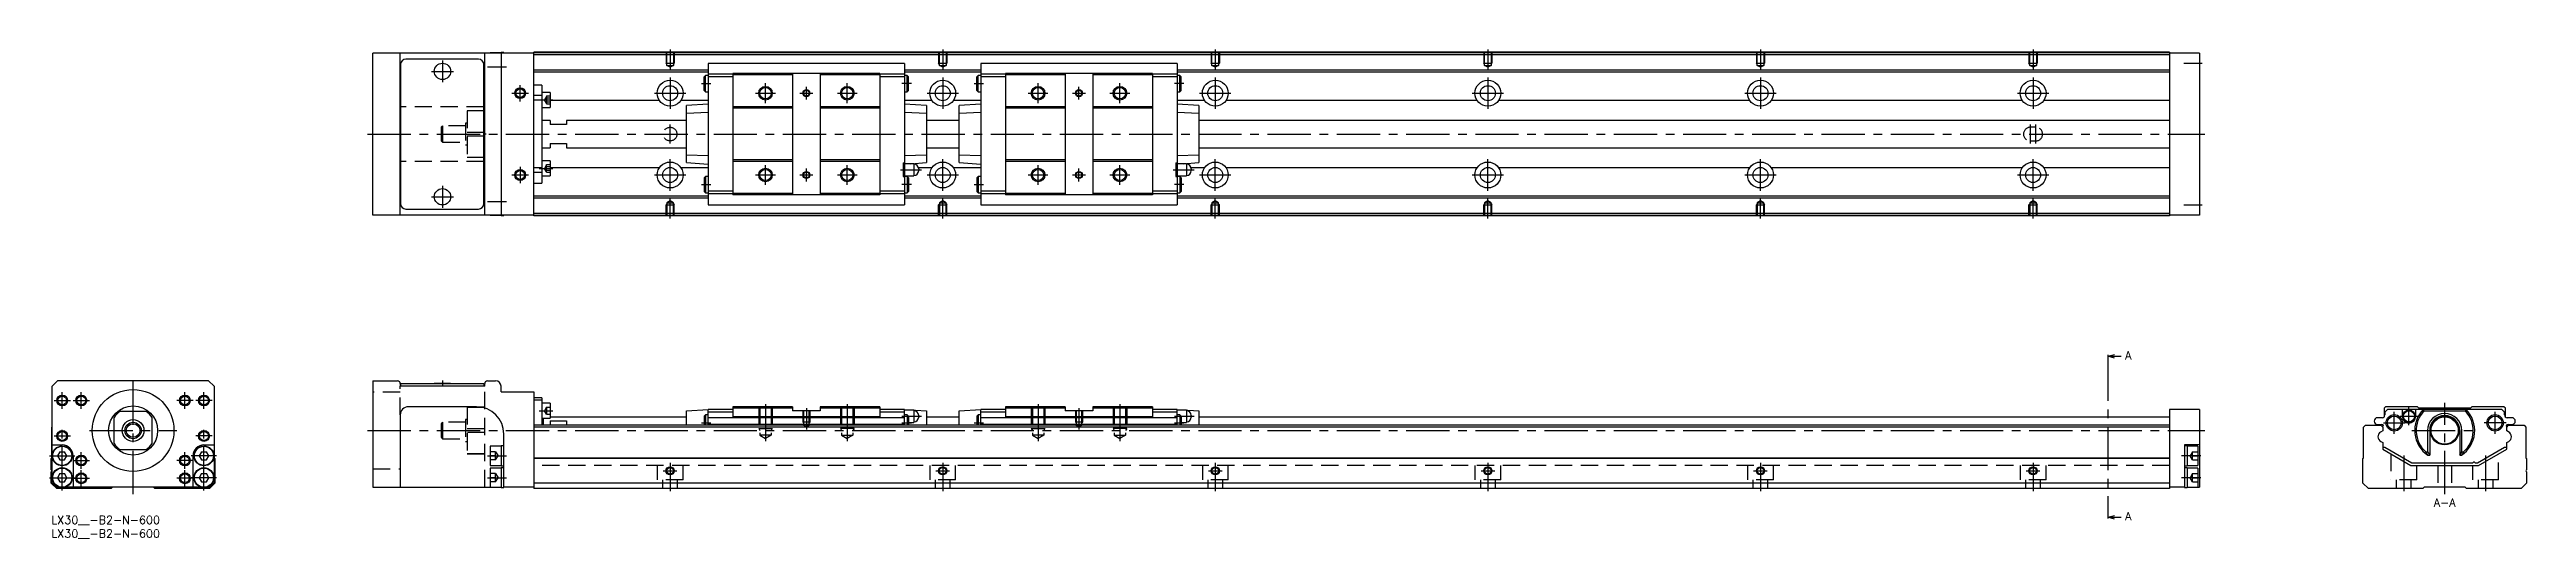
# Model space of a CAD drawing. Extents: x -1 to 908, y -8 to 171.
import ezdxf

# ---------------------------------------------------------------- set-up
doc = ezdxf.new("R2010")
doc.units = 0
doc.header["$LTSCALE"] = 0.5
doc.linetypes.add('CENTER', pattern=[50.8, 31.75, -6.35, 6.35, -6.35])
doc.linetypes.add('DASHED', pattern=[19.05, 12.7, -6.35])
for name, color, linetype in [('MSM_CENTER', 1, 'CENTER'), ('MSM_CONTINUOUS', 7, 'CONTINUOUS'), ('MSM_DASHED', 4, 'DASHED'), ('MSM_NARROW', 5, 'CONTINUOUS'), ('MSM_PART_NUMBER', 7, 'CONTINUOUS')]:
    doc.layers.add(name, color=color, linetype=linetype)
doc.styles.get("Standard").update_dxf_attribs({"font": 'txt.shx', "height": 3, "bigfont": 'bigfont.shx'})

# ---------------------------------------------------------------- blocks, each defined once
blk = doc.blocks.new('*U2')
at = {"layer": 'MSM_PART_NUMBER'}
blk.add_text('LX30__-B2-N-600', height=3, dxfattribs=at).set_placement((0, -3))
blk = doc.blocks.new('*U3')
at = {"layer": 'MSM_PART_NUMBER'}
blk.add_text('LX30__-B2-N-600', height=3, dxfattribs=at).set_placement((0, -8))

msp = doc.modelspace()

# ---------------------------------------------------------------- linework, layer by layer
at = {"layer": 'MSM_CENTER'}
for p, q in [((143.5, 167), (143.5, 159)), ((160, 164.7), (167, 164.7)), ((227, 171), (227, 163.49)), ((327, 171), (327, 163.49)), ((427, 171), (427, 163.49)), ((527, 171), (527, 163.49)), ((627, 171), (627, 163.49)), ((727, 171), (727, 163.49)), ((782.25, 166), (789, 166)), ((139.5, 163), (147.5, 163)), ((169, 155), (175, 155)), ((172, 152), (172, 158)), ((221.25, 155), (232.75, 155)), ((227, 160.75), (227, 149.25)), ((238.5, 158.5), (242, 158.5)), ((258.37, 155), (265.62, 155)), ((262, 151.37), (262, 158.62)), ((274.63, 155), (279.36, 155)), ((277, 152.63), (277, 157.36)), ((288.37, 155), (295.62, 155)), ((292, 151.37), (292, 158.62)), ((315.5, 158.5), (312, 158.5)), ((321.25, 155), (332.75, 155)), ((327, 160.75), (327, 149.25)), ((338.5, 158.5), (342, 158.5)), ((358.37, 155), (365.62, 155)), ((362, 151.37), (362, 158.62)), ((374.63, 155), (379.36, 155)), ((377, 152.63), (377, 157.36)), ((388.37, 155), (395.62, 155)), ((392, 151.37), (392, 158.62)), ((415.5, 158.5), (412, 158.5)), ((421.25, 155), (432.75, 155)), ((427, 160.75), (427, 149.25)), ((521.25, 155), (532.75, 155)), ((527, 160.75), (527, 149.25)), ((621.25, 155), (632.75, 155)), ((627, 160.75), (627, 149.25)), ((721.25, 155), (732.75, 155)), ((727, 160.75), (727, 149.25)), ((179, 152.55), (184, 152.55)), ((116, 140), (790, 140)), ((227, 136.5), (227, 143.5)), ((726, 136.5), (726, 143.5)), ((728, 136.5), (728, 143.5)), ((172, 128), (172, 122)), ((179, 127.44), (184, 127.44)), ((227, 119.25), (227, 130.75)), ((262, 121.37), (262, 128.62)), ((277, 122.63), (277, 127.36)), ((292, 121.37), (292, 128.62)), ((327, 119.25), (327, 130.75)), ((362, 121.37), (362, 128.62)), ((377, 122.63), (377, 127.36)), ((392, 121.37), (392, 128.62)), ((427, 119.25), (427, 130.75)), ((527, 119.25), (527, 130.75)), ((627, 119.25), (627, 130.75)), ((727, 119.25), (727, 130.75)), ((143.5, 121), (143.5, 113)), ((169, 125), (175, 125)), ((221.25, 125), (232.75, 125)), ((238.5, 121.5), (242, 121.5)), ((258.37, 125), (265.62, 125)), ((274.63, 125), (279.36, 125)), ((288.37, 125), (295.62, 125)), ((311.5, 126.9), (319.2, 126.9)), ((315.5, 121.5), (312, 121.5)), ((321.25, 125), (332.75, 125)), ((338.5, 121.5), (342, 121.5)), ((358.37, 125), (365.62, 125)), ((374.63, 125), (379.36, 125)), ((388.37, 125), (395.62, 125)), ((411.5, 126.9), (419.2, 126.9)), ((415.5, 121.5), (412, 121.5)), ((421.25, 125), (432.75, 125)), ((521.25, 125), (532.75, 125)), ((621.25, 125), (632.75, 125)), ((721.25, 125), (732.75, 125)), ((139.5, 117), (147.5, 117)), ((160, 115.3), (167, 115.3)), ((227, 109), (227, 116.51)), ((327, 109), (327, 116.51)), ((427, 109), (427, 116.51)), ((527, 109), (527, 116.51)), ((627, 109), (627, 116.51)), ((727, 109), (727, 116.51)), ((782.25, 114), (789, 114)), ((754.37, 58), (754.37, 0)), ((30, 8), (30, 51.5)), ((143.5, 49.6), (143.5, 47.49)), ((1, 42.3), (7, 42.3)), ((4, 39.3), (4, 45.3)), ((8, 42.3), (14, 42.3)), ((11, 39.3), (11, 45.3)), ((52, 42.3), (46, 42.3)), ((49, 39.3), (49, 45.3)), ((59, 42.3), (53, 42.3)), ((56, 39.3), (56, 45.3)), ((179, 38.55), (184, 38.55)), ((262, 41), (262, 27.41)), ((277, 39.5), (277, 31.69)), ((292, 41), (292, 27.41)), ((312, 36.5), (319.2, 36.5)), ((362, 41), (362, 27.41)), ((377, 39.5), (377, 31.69)), ((392, 41), (392, 27.41)), ((412, 36.5), (419.2, 36.5)), ((859.5, 30.1), (859.5, 38.1)), ((861.65, 36.5), (868.15, 36.5)), ((864.9, 33.25), (864.9, 39.75)), ((878, 8), (878, 41.5)), ((896.5, 30.1), (896.5, 38.1)), ((1, 29.3), (7, 29.3)), ((4, 9.35), (4, 32.3)), ((14, 31.3), (46, 31.3)), ((59, 29.3), (53, 29.3)), ((56, 9.35), (56, 32.3)), ((116, 31.3), (790, 31.3)), ((238.5, 34.1), (242, 34.1)), ((312, 34.1), (315.5, 34.1)), ((338.5, 34.1), (342, 34.1)), ((412, 34.1), (415.5, 34.1)), ((855.5, 34.1), (863.5, 34.1)), ((866, 31.3), (890, 31.3)), ((900.5, 34.1), (892.5, 34.1)), ((-0.65, 22), (8.65, 22)), ((8, 20.3), (14, 20.3)), ((11, 17.3), (11, 23.3)), ((52, 20.3), (46, 20.3)), ((49, 17.3), (49, 23.3)), ((60.65, 22), (51.35, 22)), ((160, 22), (167, 22)), ((227, 19.5), (227, 9)), ((327, 19.5), (327, 9)), ((427, 19.5), (427, 9)), ((527, 19.5), (527, 9)), ((627, 19.5), (627, 9)), ((727, 19.5), (727, 9)), ((788.5, 22), (781.5, 22)), ((863, 22.18), (863, 9)), ((893, 22.18), (893, 9)), ((-0.65, 14), (8.65, 14)), ((8, 13.8), (14, 13.8)), ((11, 10.8), (11, 16.8)), ((52, 13.8), (46, 13.8)), ((49, 10.8), (49, 16.8)), ((60.65, 14), (51.35, 14)), ((160, 14), (167, 14)), ((224.5, 16.5), (229.5, 16.5)), ((324.5, 16.5), (329.5, 16.5)), ((424.5, 16.5), (429.5, 16.5)), ((524.5, 16.5), (529.5, 16.5)), ((624.5, 16.5), (629.5, 16.5)), ((724.5, 16.5), (729.5, 16.5)), ((788.5, 14), (781.5, 14))]:
    msp.add_line(p, q, dxfattribs=at)
at = {"layer": 'MSM_CONTINUOUS'}
for p, q in [((118, 110.3), (118, 169.7)), ((177, 169.7), (118, 169.7)), ((128, 110.3), (128, 169.7)), ((128.1, 165.5), (128.1, 114.5)), ((156.7, 167.5), (130.1, 167.5)), ((158.7, 114.5), (158.7, 165.5)), ((159, 110.3), (159, 169.7)), ((161, 169.75), (161, 169.7)), ((165, 169.75), (161, 169.75)), ((166, 169.9), (165, 169.9)), ((165, 169.9), (165, 110.1)), ((166, 169.9), (166, 169.7)), ((777, 170), (177, 170)), ((177, 110), (177, 170)), ((777, 169.8), (177, 169.8)), ((777, 169.1), (177, 169.1)), ((313, 165.9), (241, 165.9)), ((241, 165.9), (241, 114.1)), ((313, 165.9), (313, 114.1)), ((413, 165.9), (341, 165.9)), ((341, 165.9), (341, 114.1)), ((413, 165.9), (413, 114.1)), ((777, 170), (777, 110)), ((788, 169.7), (777, 169.7)), ((788, 169.7), (788, 110.3)), ((128, 158.2), (128.1, 158.2)), ((158.7, 158.2), (159, 158.2)), ((241, 163.45), (177, 163.45)), ((241, 162.75), (177, 162.75)), ((180, 158), (177, 158)), ((180, 158), (180, 122)), ((183, 155.3), (180, 155.3)), ((183, 155.3), (183, 149.8)), ((240, 161.5), (239.5, 161)), ((239.5, 156), (239.5, 161)), ((239.5, 156), (240, 155.5)), ((241, 161.5), (240, 161.5)), ((240, 155.5), (240, 161.5)), ((240, 155.5), (241, 155.5)), ((250, 161.95), (241, 161.95)), ((250, 160.95), (241, 160.95)), ((304, 162.25), (250, 162.25)), ((250, 162.25), (250, 117.75)), ((271.9, 161.75), (250, 161.75)), ((271.9, 162.25), (271.9, 117.75)), ((282.1, 162.25), (282.1, 117.75)), ((304, 161.75), (282.1, 161.75)), ((304, 162.25), (304, 117.75)), ((313, 161.95), (304, 161.95)), ((313, 160.95), (304, 160.95)), ((341, 163.45), (313, 163.45)), ((341, 162.75), (313, 162.75)), ((314, 161.5), (313, 161.5)), ((313, 155.5), (314, 155.5)), ((314.5, 161), (314, 161.5)), ((314, 155.5), (314, 161.5)), ((314, 155.5), (314.5, 156)), ((314.5, 156), (314.5, 161)), ((340, 161.5), (339.5, 161)), ((339.5, 156), (339.5, 161)), ((339.5, 156), (340, 155.5)), ((341, 161.5), (340, 161.5)), ((340, 155.5), (340, 161.5)), ((340, 155.5), (341, 155.5)), ((350, 161.95), (341, 161.95)), ((350, 160.95), (341, 160.95)), ((404, 162.25), (350, 162.25)), ((350, 162.25), (350, 117.75)), ((371.9, 161.75), (350, 161.75)), ((371.9, 162.25), (371.9, 117.75)), ((382.1, 162.25), (382.1, 117.75)), ((404, 161.75), (382.1, 161.75)), ((404, 162.25), (404, 117.75)), ((413, 161.95), (404, 161.95)), ((413, 160.95), (404, 160.95)), ((777, 163.45), (413, 163.45)), ((777, 162.75), (413, 162.75)), ((414, 161.5), (413, 161.5)), ((413, 155.5), (414, 155.5)), ((414.5, 161), (414, 161.5)), ((414, 155.5), (414, 161.5)), ((414, 155.5), (414.5, 156)), ((414.5, 156), (414.5, 161)), ((128.1, 150), (128, 150)), ((159, 150), (158.7, 150)), ((159, 148.5), (158.7, 148.5)), ((159, 148.47), (158.7, 148.47)), ((180, 154.13), (177, 154.13)), ((180, 152.38), (177, 152.38)), ((180, 149.8), (183, 149.8)), ((223.05, 152.36), (183, 152.36)), ((241, 152.36), (230.95, 152.36)), ((241, 151), (233, 150.47)), ((233, 129.53), (233, 150.47)), ((241, 147.86), (233, 147.6)), ((271.9, 150), (250, 150)), ((271.9, 149.5), (250, 149.5)), ((304, 150), (282.1, 150)), ((304, 149.5), (282.1, 149.5)), ((323.05, 152.36), (313, 152.36)), ((321, 150.47), (313, 151)), ((321, 147.6), (313, 147.86)), ((321, 150.47), (321, 129.53)), ((341, 152.36), (330.95, 152.36)), ((341, 151), (333, 150.47)), ((333, 129.53), (333, 150.47)), ((341, 147.86), (333, 147.6)), ((371.9, 150), (350, 150)), ((371.9, 149.5), (350, 149.5)), ((404, 150), (382.1, 150)), ((404, 149.5), (382.1, 149.5)), ((423.05, 152.36), (413, 152.36)), ((421, 150.47), (413, 151)), ((421, 147.6), (413, 147.86)), ((421, 150.47), (421, 129.53)), ((523.05, 152.36), (430.95, 152.36)), ((623.05, 152.36), (530.95, 152.36)), ((723.05, 152.36), (630.95, 152.36)), ((777, 152.36), (730.95, 152.36)), ((158.7, 140.72), (159, 140.72)), ((159, 139.28), (158.7, 139.28)), ((183, 145), (180, 145)), ((183, 145), (183, 143.5)), ((189, 143.5), (183, 143.5)), ((183, 136.5), (189, 136.5)), ((183, 136.5), (183, 135)), ((189, 145), (189, 143.5)), ((233, 145), (189, 145)), ((189, 136.5), (189, 135)), ((333, 145), (321, 145)), ((777, 145), (421, 145)), ((128.1, 130), (128, 130)), ((159, 131.53), (158.7, 131.53)), ((159, 131.5), (158.7, 131.5)), ((159, 130), (158.7, 130)), ((180, 127.62), (177, 127.62)), ((180, 135), (183, 135)), ((183, 130.19), (180, 130.19)), ((183, 130.19), (183, 124.69)), ((223.05, 127.64), (183, 127.64)), ((189, 135), (233, 135)), ((241, 127.64), (230.95, 127.64)), ((233, 132.4), (241, 132.14)), ((233, 129.53), (241, 129)), ((271.9, 130.5), (250, 130.5)), ((271.9, 130), (250, 130)), ((304, 130.5), (282.1, 130.5)), ((304, 130), (282.1, 130)), ((312.5, 129.4), (312.5, 124.4)), ((312.5, 129.4), (313, 129.4)), ((313, 128.4), (312.5, 128.4)), ((313, 132.14), (321, 132.4)), ((316.45, 129.15), (313, 129.15)), ((315.26, 129.15), (321, 129.53)), ((316.45, 129.15), (316.45, 124.65)), ((323.05, 127.64), (318.14, 127.64)), ((321, 135), (333, 135)), ((341, 127.64), (330.95, 127.64)), ((333, 132.4), (341, 132.14)), ((333, 129.53), (341, 129)), ((371.9, 130.5), (350, 130.5)), ((371.9, 130), (350, 130)), ((404, 130.5), (382.1, 130.5)), ((404, 130), (382.1, 130)), ((412.5, 129.4), (412.5, 124.4)), ((412.5, 129.4), (413, 129.4)), ((413, 128.4), (412.5, 128.4)), ((413, 132.14), (421, 132.4)), ((416.45, 129.15), (413, 129.15)), ((415.26, 129.15), (421, 129.53)), ((416.45, 129.15), (416.45, 124.65)), ((423.05, 127.64), (418.14, 127.64)), ((421, 135), (777, 135)), ((523.05, 127.64), (430.95, 127.64)), ((623.05, 127.64), (530.95, 127.64)), ((723.05, 127.64), (630.95, 127.64)), ((777, 127.64), (730.95, 127.64)), ((128.1, 121.8), (128, 121.8)), ((159, 121.8), (158.7, 121.8)), ((180, 125.87), (177, 125.87)), ((177, 122), (180, 122)), ((180, 124.69), (183, 124.69)), ((240, 124.5), (239.5, 124)), ((239.5, 124), (239.5, 119)), ((239.5, 119), (240, 118.5)), ((240, 124.5), (240, 118.5)), ((241, 124.5), (240, 124.5)), ((240, 118.5), (241, 118.5)), ((250, 119.05), (241, 119.05)), ((271.9, 118.25), (250, 118.25)), ((304, 118.25), (282.1, 118.25)), ((313, 119.05), (304, 119.05)), ((312.5, 125.4), (313, 125.4)), ((312.5, 124.4), (313, 124.4)), ((313, 124.65), (316.45, 124.65)), ((314, 124.5), (313, 124.5)), ((313, 118.5), (314, 118.5)), ((314, 124.5), (314, 118.5)), ((314.5, 124), (314, 124.5)), ((314, 118.5), (314.5, 119)), ((314.5, 124), (314.5, 119)), ((318.2, 127.2), (318.2, 126.6)), ((340, 124.5), (339.5, 124)), ((339.5, 124), (339.5, 119)), ((339.5, 119), (340, 118.5)), ((340, 124.5), (340, 118.5)), ((341, 124.5), (340, 124.5)), ((340, 118.5), (341, 118.5)), ((350, 119.05), (341, 119.05)), ((371.9, 118.25), (350, 118.25)), ((404, 118.25), (382.1, 118.25)), ((413, 119.05), (404, 119.05)), ((412.5, 125.4), (413, 125.4)), ((412.5, 124.4), (413, 124.4)), ((413, 124.65), (416.45, 124.65)), ((414, 124.5), (413, 124.5)), ((413, 118.5), (414, 118.5)), ((414, 124.5), (414, 118.5)), ((414.5, 124), (414, 124.5)), ((414, 118.5), (414.5, 119)), ((414.5, 124), (414.5, 119)), ((418.2, 127.2), (418.2, 126.6)), ((177, 110.3), (118, 110.3)), ((130.1, 112.5), (156.7, 112.5)), ((161, 110.3), (161, 110.25)), ((161, 110.25), (165, 110.25)), ((165, 110.1), (166, 110.1)), ((166, 110.3), (166, 110.1)), ((241, 117.25), (177, 117.25)), ((241, 116.55), (177, 116.55)), ((777, 110.9), (177, 110.9)), ((777, 110.2), (177, 110.2)), ((777, 110), (177, 110)), ((250, 118.05), (241, 118.05)), ((241, 114.1), (313, 114.1)), ((304, 117.75), (250, 117.75)), ((313, 118.05), (304, 118.05)), ((341, 117.25), (313, 117.25)), ((341, 116.55), (313, 116.55)), ((350, 118.05), (341, 118.05)), ((341, 114.1), (413, 114.1)), ((404, 117.75), (350, 117.75)), ((413, 118.05), (404, 118.05)), ((777, 117.25), (413, 117.25)), ((777, 116.55), (413, 116.55)), ((788, 110.3), (777, 110.3)), ((754.37, 58.5), (756.87, 59.17)), ((754.37, 59), (754.37, 58)), ((756.87, 57.83), (754.37, 58.5)), ((754.37, 58.5), (759.38, 58.5)), ((2.3, 49.5), (0.3, 47.5)), ((0.3, 12), (0.3, 47.5)), ((57.7, 49.5), (2.3, 49.5)), ((59.7, 47.5), (57.7, 49.5)), ((59.7, 47.5), (59.7, 12)), ((118, 49.5), (118, 10.5)), ((118, 49.5), (127, 49.5)), ((128, 48.5), (128, 47.5)), ((159, 47.5), (128, 47.5)), ((128.1, 48.5), (128.1, 47.5)), ((128.1, 48.5), (158.7, 48.5)), ((140.5, 48.6), (146.5, 48.6)), ((140.5, 48.6), (140.5, 48.5)), ((146.5, 48.5), (146.5, 48.6)), ((158.7, 48.5), (158.7, 47.5)), ((159, 47.5), (159, 48.5)), ((160, 49.5), (163, 49.5)), ((165, 45.5), (165, 47.5)), ((165, 45.5), (177, 45.5)), ((177, 45.5), (177, 10)), ((34.82, 38.3), (25.18, 38.3)), ((128, 37), (128, 10.5)), ((156, 40), (131, 40)), ((180, 43.3), (177, 43.3)), ((180, 42.45), (177, 42.45)), ((180, 43.3), (180, 33.2)), ((183, 41.3), (180, 41.3)), ((183, 41.3), (183, 35.8)), ((233, 38.5), (241, 39)), ((233, 33.2), (233, 38.5)), ((240, 37.1), (239.5, 36.6)), ((239.5, 36.6), (239.5, 33.2)), ((241, 37.1), (240, 37.1)), ((240, 37.1), (240, 33.2)), ((250, 39), (241, 39)), ((241, 33.2), (241, 39)), ((250, 38), (241, 38)), ((250, 40), (250, 36.29)), ((271.9, 40), (250, 40)), ((271.9, 39.5), (250, 39.5)), ((271.9, 40), (271.9, 38.5)), ((282.1, 38.5), (271.9, 38.5)), ((304, 40), (282.1, 40)), ((282.1, 40), (282.1, 38.5)), ((304, 39.5), (282.1, 39.5)), ((304, 40), (304, 36.29)), ((313, 39), (304, 39)), ((313, 38), (304, 38)), ((313, 39), (321, 38.5)), ((313, 33.2), (313, 39)), ((316.45, 38.75), (313, 38.75)), ((314, 37.1), (313, 37.1)), ((314.5, 36.6), (314, 37.1)), ((314, 37.1), (314, 33.2)), ((314.5, 36.6), (314.5, 33.2)), ((316.45, 38.75), (316.45, 34.25)), ((318.2, 36.8), (318.2, 36.2)), ((321, 38.5), (321, 33.2)), ((333, 38.5), (341, 39)), ((333, 33.2), (333, 38.5)), ((340, 37.1), (339.5, 36.6)), ((339.5, 36.6), (339.5, 33.2)), ((341, 37.1), (340, 37.1)), ((340, 37.1), (340, 33.2)), ((350, 39), (341, 39)), ((341, 33.2), (341, 39)), ((350, 38), (341, 38)), ((350, 40), (350, 36.29)), ((371.9, 40), (350, 40)), ((371.9, 39.5), (350, 39.5)), ((371.9, 40), (371.9, 38.5)), ((382.1, 38.5), (371.9, 38.5)), ((404, 40), (382.1, 40)), ((382.1, 40), (382.1, 38.5)), ((404, 39.5), (382.1, 39.5)), ((404, 40), (404, 36.29)), ((413, 39), (404, 39)), ((413, 38), (404, 38)), ((413, 39), (421, 38.5)), ((413, 33.2), (413, 39)), ((416.45, 38.75), (413, 38.75)), ((414, 37.1), (413, 37.1)), ((414.5, 36.6), (414, 37.1)), ((414, 37.1), (414, 33.2)), ((414.5, 36.6), (414.5, 33.2)), ((416.45, 38.75), (416.45, 34.25)), ((418.2, 36.8), (418.2, 36.2)), ((421, 38.5), (421, 33.2)), ((777, 39), (777, 10)), ((788, 39), (777, 39)), ((788, 39), (788, 10.5)), ((856.25, 40), (855.75, 39.5)), ((855.75, 39.5), (855.75, 36.29)), ((857.05, 39), (856.05, 38)), ((856.05, 38), (856.05, 37)), ((868, 40), (856.25, 40)), ((898.95, 39), (857.05, 39)), ((862.4, 39), (862.4, 36.5)), ((867.4, 36.5), (867.4, 39)), ((868.5, 39.5), (868, 40)), ((887.5, 39.5), (868.5, 39.5)), ((870.14, 39), (870.4, 38.5)), ((870.4, 38.5), (885.6, 38.5)), ((885.6, 38.5), (885.86, 39)), ((888, 40), (887.5, 39.5)), ((899.75, 40), (888, 40)), ((899.95, 38), (898.95, 39)), ((900.25, 39.5), (899.75, 40)), ((899.95, 37), (899.95, 38)), ((900.25, 36.29), (900.25, 39.5)), ((0.2, 32.5), (0.3, 32.6)), ((0.2, 21.2), (0.2, 32.5)), ((23, 26.48), (23, 36.12)), ((37, 26.48), (37, 36.12)), ((59.7, 32.6), (59.8, 32.5)), ((59.8, 32.5), (59.8, 21.2)), ((166, 10.35), (166, 30)), ((777, 33.2), (177, 33.2)), ((777, 32.5), (177, 32.5)), ((180, 35.8), (183, 35.8)), ((180.5, 33.2), (180.5, 35.8)), ((183, 36.3), (233, 36.3)), ((183, 34.87), (189, 34.87)), ((183, 34.87), (183, 33.2)), ((189, 34.87), (189, 33.2)), ((313, 36), (241, 36)), ((313, 33.5), (241, 33.5)), ((304, 36.29), (250, 36.29)), ((314.5, 34.25), (316.45, 34.25)), ((321, 36.3), (333, 36.3)), ((413, 36), (341, 36)), ((413, 33.5), (341, 33.5)), ((404, 36.29), (350, 36.29)), ((414.5, 34.25), (416.45, 34.25)), ((421, 36.3), (777, 36.3)), ((848.2, 32.5), (848.9, 33.2)), ((848.2, 21.2), (848.2, 32.5)), ((848.9, 33.2), (854.55, 33.2)), ((855.05, 36), (853.35, 36)), ((853.35, 33.5), (854.75, 33.5)), ((855.25, 31.15), (854.5, 30.72)), ((854.55, 33.2), (855.25, 32.5)), ((855.2, 32.7), (855.2, 32.55)), ((855.25, 32.5), (855.25, 31.15)), ((871.74, 31.3), (871.74, 23.45)), ((872.5, 31.3), (872.5, 22.2)), ((883.5, 31.3), (883.5, 22.2)), ((884.26, 23.45), (884.26, 31.3)), ((900.75, 32.5), (901.45, 33.2)), ((900.75, 32.5), (900.8, 32.55)), ((900.75, 31.15), (900.75, 32.5)), ((900.75, 31.15), (900.75, 32.5)), ((901.4, 30.78), (900.75, 31.15)), ((901.4, 30.78), (900.75, 31.15)), ((900.75, 26.85), (901.5, 27.28)), ((900.75, 26.85), (901.5, 27.28)), ((900.8, 32.55), (900.8, 32.7)), ((902.65, 36), (900.95, 36)), ((901.25, 33.5), (902.65, 33.5)), ((901.45, 33.2), (907.1, 33.2)), ((907.1, 33.2), (907.8, 32.5)), ((907.8, 32.5), (907.8, 21.2)), ((0, 21), (0.2, 21.2)), ((0, 16.9), (0, 21)), ((0.3, 26), (4, 26)), ((3.13, 23.5), (2.27, 22)), ((2.27, 22), (3.13, 20.5)), ((3.13, 23.5), (4.87, 23.5)), ((3.13, 20.5), (4.87, 20.5)), ((5.73, 22), (4.87, 23.5)), ((4.87, 20.5), (5.73, 22)), ((8, 22), (8, 10.5)), ((25.18, 24.3), (34.82, 24.3)), ((52, 10.5), (52, 22)), ((55.13, 23.5), (54.27, 22)), ((54.27, 22), (55.13, 20.5)), ((55.13, 23.5), (56.87, 23.5)), ((55.13, 20.5), (56.87, 20.5)), ((56, 26), (59.7, 26)), ((57.73, 22), (56.87, 23.5)), ((56.87, 20.5), (57.73, 22)), ((59.8, 21.2), (60, 21)), ((60, 21), (60, 12)), ((165, 25.5), (161, 25.5)), ((161, 25.5), (161, 18.5)), ((161, 18.5), (165, 18.5)), ((166, 25.65), (165, 25.65)), ((165, 25.65), (165, 18.35)), ((165, 18.35), (166, 18.35)), ((777, 21.2), (177, 21.2)), ((777, 21), (177, 21)), ((788, 26), (782.5, 26)), ((782.5, 26), (782.5, 10.35)), ((783.5, 25.65), (782.5, 25.65)), ((782.5, 18.35), (783.5, 18.35)), ((783.5, 25.65), (783.5, 18.35)), ((787.5, 25.5), (783.5, 25.5)), ((783.5, 18.5), (787.5, 18.5)), ((787.5, 25.5), (787.5, 18.5)), ((848, 21), (848.2, 21.2)), ((848, 12), (848, 21)), ((854.6, 27.22), (855.25, 26.85)), ((855.25, 26.85), (855.25, 24.5)), ((855.25, 24.5), (865.64, 18.5)), ((855.7, 25.16), (856.1, 25.16)), ((856.1, 25.16), (865.91, 19.5)), ((865.64, 18.5), (890.36, 18.5)), ((865.91, 19.5), (888.35, 19.5)), ((871.07, 23.45), (871.74, 23.45)), ((871.74, 23.45), (872.5, 22.2)), ((871.82, 22.2), (872.5, 22.2)), ((883.5, 22.2), (884.26, 23.45)), ((883.5, 22.2), (884.18, 22.2)), ((884.26, 23.45), (884.93, 23.45)), ((889.15, 19.5), (890.09, 19.5)), ((890.09, 19.5), (899.9, 25.16)), ((890.36, 18.5), (900.75, 24.5)), ((899.9, 25.16), (900.3, 25.16)), ((900.75, 25.45), (900.75, 26.85)), ((900.75, 24.5), (900.75, 26.85)), ((907.8, 21.2), (908, 21)), ((908, 21), (908, 16.9)), ((0, 12), (0, 16.1)), ((2, 10), (0, 12)), ((1.8, 10.5), (0.3, 12)), ((2.96, 10.5), (1.8, 10.5)), ((22, 10), (2, 10)), ((3.13, 15.5), (2.27, 14)), ((2.27, 14), (3.13, 12.5)), ((3.13, 15.5), (4.87, 15.5)), ((3.13, 12.5), (4.87, 12.5)), ((5.73, 14), (4.87, 15.5)), ((4.87, 12.5), (5.73, 14)), ((54.96, 10.5), (5.04, 10.5)), ((22.5, 10.5), (22, 10)), ((38, 10), (37.5, 10.5)), ((58, 10), (38, 10)), ((55.13, 15.5), (54.27, 14)), ((54.27, 14), (55.13, 12.5)), ((55.13, 15.5), (56.87, 15.5)), ((55.13, 12.5), (56.87, 12.5)), ((57.73, 14), (56.87, 15.5)), ((56.87, 12.5), (57.73, 14)), ((58.2, 10.5), (57.04, 10.5)), ((60, 12), (58, 10)), ((59.7, 12), (58.2, 10.5)), ((118, 10.5), (165, 10.5)), ((165, 17.5), (161, 17.5)), ((161, 17.5), (161, 10.5)), ((166, 17.65), (165, 17.65)), ((165, 17.65), (165, 10.35)), ((165, 10.35), (166, 10.35)), ((177, 10.5), (166, 10.5)), ((777, 12), (177, 12)), ((777, 10), (177, 10)), ((782.5, 10.5), (777, 10.5)), ((783.5, 17.65), (782.5, 17.65)), ((782.5, 10.35), (783.5, 10.35)), ((783.5, 17.65), (783.5, 10.35)), ((787.5, 17.5), (783.5, 17.5)), ((783.5, 10.5), (788, 10.5)), ((787.5, 17.5), (787.5, 10.5)), ((850, 10), (848, 12)), ((870, 10), (850, 10)), ((870.5, 10.5), (870, 10)), ((885.5, 10.5), (870.5, 10.5)), ((886, 10), (885.5, 10.5)), ((906, 10), (886, 10)), ((908, 12), (906, 10)), ((908, 16.1), (908, 12)), ((754.37, -0.5), (756.87, 0.17)), ((754.37, 0), (754.37, -1)), ((756.87, -1.17), (754.37, -0.5)), ((754.37, -0.5), (759.38, -0.5))]:
    msp.add_line(p, q, dxfattribs=at)
for centre, radius in [((143.5, 163), 3), ((172, 155), 1.62), ((227, 155), 4.75), ((227, 155), 2.75), ((262, 155), 2.07), ((277, 155), 1.06), ((292, 155), 2.07), ((327, 155), 4.75), ((327, 155), 2.75), ((362, 155), 2.07), ((377, 155), 1.06), ((392, 155), 2.07), ((427, 155), 4.75), ((427, 155), 2.75), ((527, 155), 4.75), ((527, 155), 2.75), ((627, 155), 4.75), ((627, 155), 2.75), ((727, 155), 4.75), ((727, 155), 2.75), ((227, 125), 4.75), ((227, 125), 2.75), ((327, 125), 4.75), ((327, 125), 2.75), ((427, 125), 4.75), ((427, 125), 2.75), ((527, 125), 4.75), ((527, 125), 2.75), ((627, 125), 4.75), ((627, 125), 2.75), ((727, 125), 4.75), ((727, 125), 2.75), ((143.5, 117), 3), ((172, 125), 1.62), ((262, 125), 2.07), ((277, 125), 1.06), ((292, 125), 2.07), ((362, 125), 2.07), ((377, 125), 1.06), ((392, 125), 2.07), ((30, 31.3), 15), ((4, 42.3), 1.62), ((11, 42.3), 1.62), ((30, 31.3), 9), ((49, 42.3), 1.62), ((56, 42.3), 1.62), ((859.5, 34.1), 3), ((859.5, 34.1), 2.5), ((864.9, 36.5), 2.25), ((864.9, 36.5), 2.05), ((878, 31.3), 5.3), ((896.5, 34.1), 3), ((896.5, 34.1), 2.5), ((4, 29.3), 1.62), ((30, 31.3), 4), ((30, 31.3), 3), ((30, 31.3), 2.5), ((56, 29.3), 1.62), ((878, 31.3), 5), ((4, 22), 3.65), ((4, 22), 3.5), ((11, 20.3), 1.62), ((49, 20.3), 1.62), ((56, 22), 3.65), ((56, 22), 3.5), ((4, 14), 3.65), ((4, 14), 3.5), ((11, 13.8), 1.62), ((49, 13.8), 1.62), ((56, 14), 3.65), ((56, 14), 3.5), ((227, 16.5), 1.23), ((327, 16.5), 1.23), ((427, 16.5), 1.23), ((527, 16.5), 1.23), ((627, 16.5), 1.23), ((727, 16.5), 1.23)]:
    msp.add_circle(centre, radius, dxfattribs=at)
for centre, radius, start, end in [((130.1, 165.5), 2, 90, 180), ((156.7, 165.5), 2, 0, 90), ((316.45, 127.2), 1.75, 0, 90), ((416.45, 127.2), 1.75, 0, 90), ((316.45, 126.6), 1.75, 270, 0), ((416.45, 126.6), 1.75, 270, 0), ((130.1, 114.5), 2, 180, 270), ((156.7, 114.5), 2, 270, 0), ((127, 48.5), 1, 0, 90), ((160, 48.5), 1, 90, 180), ((163, 47.5), 2, 0, 90), ((30, 31.3), 8.5, 124.56032, 145.43968), ((30, 31.3), 8.5, 34.56032, 55.43968), ((131, 37), 3, 90, 180), ((156, 30), 10, 0, 90), ((316.45, 36.8), 1.75, 0, 90), ((416.45, 36.8), 1.75, 0, 90), ((855.05, 37), 1, 270, 0), ((864.9, 36.5), 2.5, 180, 0), ((878, 31.3), 11, 135.573, 235.81959), ((878, 31.3), 10.47, 136.57129, 228.55525), ((878, 31.3), 6.26, 0, 180), ((878, 31.3), 5.5, 0, 180), ((878, 31.3), 11, 304.18041, 44.427), ((878, 31.3), 10.47, 311.44475, 43.42871), ((900.95, 37), 1, 180, 270), ((316.45, 36.2), 1.75, 270, 0), ((416.45, 36.2), 1.75, 270, 0), ((853.35, 34.75), 1.25, 90, 270), ((855.65, 28.85), 2.2, 121.45533, 176.01903), ((855.65, 29.15), 2.2, 183.98097, 241.45517), ((854.75, 32.5), 1, 41.23398, 90), ((855.7, 32.7), 0.5, 113.32535, 180), ((901.25, 32.5), 1, 90, 138.76602), ((900.3, 32.7), 0.5, 0, 66.67465), ((900.35, 28.85), 2.2, 3.98097, 61.45517), ((900.35, 29.15), 2.2, 301.45533, 356.01903), ((900.35, 29.15), 2.2, 301.45533, 356.01903), ((902.65, 34.75), 1.25, 270, 90), ((4, 22), 4, 0, 90), ((30, 31.3), 8.5, 214.56032, 235.43968), ((30, 31.3), 8.5, 304.56032, 325.43968), ((56, 22), 4, 90, 180), ((855.7, 25.66), 0.5, 205.84193, 270), ((879, 27.35), 8.83, 206.14749, 215.62533), ((877, 27.35), 8.84, 324.37545, 333.85173), ((888.75, 19.2), 0.5, 36.8699, 143.1301), ((900.3, 25.66), 0.5, 270, 334.15807), ((-0.3, 16.5), 0.5, 306.8699, 53.1301), ((2.3, 12.5), 2, 216.8699, 233.1301), ((57.7, 12.5), 2, 306.8699, 323.1301), ((908.3, 16.5), 0.5, 126.8699, 233.1301)]:
    msp.add_arc(centre, radius, start, end, dxfattribs=at)
at = {"layer": 'MSM_DASHED'}
for p, q in [((225.5, 170), (225.5, 166)), ((225.77, 165.53), (225.5, 166)), ((225.5, 166), (228.5, 166)), ((225.77, 165.2), (225.77, 170)), ((225.77, 165.2), (228.23, 165.2)), ((227, 164.49), (225.77, 165.2)), ((228.23, 165.2), (227, 164.49)), ((228.23, 170), (228.23, 165.2)), ((228.23, 165.53), (228.5, 166)), ((228.5, 170), (228.5, 166)), ((325.5, 170), (325.5, 166)), ((325.77, 165.53), (325.5, 166)), ((325.5, 166), (328.5, 166)), ((325.77, 165.2), (325.77, 170)), ((325.77, 165.2), (328.23, 165.2)), ((327, 164.49), (325.77, 165.2)), ((328.23, 165.2), (327, 164.49)), ((328.23, 170), (328.23, 165.2)), ((328.23, 165.53), (328.5, 166)), ((328.5, 170), (328.5, 166)), ((425.5, 170), (425.5, 166)), ((425.77, 165.53), (425.5, 166)), ((425.5, 166), (428.5, 166)), ((425.77, 165.2), (425.77, 170)), ((425.77, 165.2), (428.23, 165.2)), ((427, 164.49), (425.77, 165.2)), ((428.23, 165.2), (427, 164.49)), ((428.23, 170), (428.23, 165.2)), ((428.23, 165.53), (428.5, 166)), ((428.5, 170), (428.5, 166)), ((525.5, 170), (525.5, 166)), ((525.77, 165.53), (525.5, 166)), ((525.5, 166), (528.5, 166)), ((525.77, 165.2), (525.77, 170)), ((525.77, 165.2), (528.23, 165.2)), ((527, 164.49), (525.77, 165.2)), ((528.23, 165.2), (527, 164.49)), ((528.23, 170), (528.23, 165.2)), ((528.23, 165.53), (528.5, 166)), ((528.5, 170), (528.5, 166)), ((625.5, 170), (625.5, 166)), ((625.77, 165.53), (625.5, 166)), ((625.5, 166), (628.5, 166)), ((625.77, 165.2), (625.77, 170)), ((625.77, 165.2), (628.23, 165.2)), ((627, 164.49), (625.77, 165.2)), ((628.23, 165.2), (627, 164.49)), ((628.23, 170), (628.23, 165.2)), ((628.23, 165.53), (628.5, 166)), ((628.5, 170), (628.5, 166)), ((725.5, 170), (725.5, 166)), ((725.77, 165.53), (725.5, 166)), ((725.5, 166), (728.5, 166)), ((725.77, 165.2), (725.77, 170)), ((725.77, 165.2), (728.23, 165.2)), ((727, 164.49), (725.77, 165.2)), ((728.23, 165.2), (727, 164.49)), ((728.23, 170), (728.23, 165.2)), ((728.23, 165.53), (728.5, 166)), ((728.5, 170), (728.5, 166)), ((158.7, 150), (128.1, 150)), ((152.5, 148.5), (152.5, 131.5)), ((158.7, 148.5), (152.5, 148.5)), ((158.7, 148.47), (152.5, 148.47)), ((181.7, 153.8), (180.98, 152.55)), ((181.7, 151.3), (180.98, 152.55)), ((181.7, 154), (183, 154)), ((181.7, 154), (181.7, 151.11)), ((181.7, 153.28), (183, 153.28)), ((181.7, 151.83), (183, 151.83)), ((181.7, 151.11), (183, 151.11)), ((143.5, 143), (143, 142.5)), ((143, 142.5), (143, 137.5)), ((143, 137.5), (143.5, 137)), ((143.5, 143), (143.5, 137)), ((152, 143), (143.5, 143)), ((143.5, 137), (152, 137)), ((152, 144), (152, 136)), ((152.5, 144), (152, 144)), ((152.5, 140.72), (158.7, 140.72)), ((158.7, 139.28), (152.5, 139.28)), ((159.5, 140), (159, 140)), ((728, 142.5), (726, 142.5)), ((726, 137.5), (728, 137.5)), ((158.7, 130), (128.1, 130)), ((152, 136), (152.5, 136)), ((152.5, 131.53), (158.7, 131.53)), ((152.5, 131.5), (158.7, 131.5)), ((181.7, 128.69), (180.98, 127.44)), ((181.7, 126.19), (180.98, 127.44)), ((181.7, 128.89), (183, 128.89)), ((181.7, 126), (181.7, 128.89)), ((181.7, 128.17), (183, 128.17)), ((181.7, 126.72), (183, 126.72)), ((181.7, 126), (183, 126)), ((225.77, 114.47), (225.5, 114)), ((225.5, 110), (225.5, 114)), ((225.5, 114), (228.5, 114)), ((227, 115.51), (225.77, 114.8)), ((225.77, 114.8), (225.77, 110)), ((225.77, 114.8), (228.23, 114.8)), ((228.23, 114.8), (227, 115.51)), ((228.23, 110), (228.23, 114.8)), ((228.23, 114.47), (228.5, 114)), ((228.5, 110), (228.5, 114)), ((325.77, 114.47), (325.5, 114)), ((325.5, 110), (325.5, 114)), ((325.5, 114), (328.5, 114)), ((327, 115.51), (325.77, 114.8)), ((325.77, 114.8), (325.77, 110)), ((325.77, 114.8), (328.23, 114.8)), ((328.23, 114.8), (327, 115.51)), ((328.23, 110), (328.23, 114.8)), ((328.23, 114.47), (328.5, 114)), ((328.5, 110), (328.5, 114)), ((425.77, 114.47), (425.5, 114)), ((425.5, 110), (425.5, 114)), ((425.5, 114), (428.5, 114)), ((427, 115.51), (425.77, 114.8)), ((425.77, 114.8), (425.77, 110)), ((425.77, 114.8), (428.23, 114.8)), ((428.23, 114.8), (427, 115.51)), ((428.23, 110), (428.23, 114.8)), ((428.23, 114.47), (428.5, 114)), ((428.5, 110), (428.5, 114)), ((525.77, 114.47), (525.5, 114)), ((525.5, 110), (525.5, 114)), ((525.5, 114), (528.5, 114)), ((527, 115.51), (525.77, 114.8)), ((525.77, 114.8), (525.77, 110)), ((525.77, 114.8), (528.23, 114.8)), ((528.23, 114.8), (527, 115.51)), ((528.23, 110), (528.23, 114.8)), ((528.23, 114.47), (528.5, 114)), ((528.5, 110), (528.5, 114)), ((625.77, 114.47), (625.5, 114)), ((625.5, 110), (625.5, 114)), ((625.5, 114), (628.5, 114)), ((627, 115.51), (625.77, 114.8)), ((625.77, 114.8), (625.77, 110)), ((625.77, 114.8), (628.23, 114.8)), ((628.23, 114.8), (627, 115.51)), ((628.23, 110), (628.23, 114.8)), ((628.23, 114.47), (628.5, 114)), ((628.5, 110), (628.5, 114)), ((725.77, 114.47), (725.5, 114)), ((725.5, 110), (725.5, 114)), ((725.5, 114), (728.5, 114)), ((727, 115.51), (725.77, 114.8)), ((725.77, 114.8), (725.77, 110)), ((725.77, 114.8), (728.23, 114.8)), ((728.23, 114.8), (727, 115.51)), ((728.23, 110), (728.23, 114.8)), ((728.23, 114.47), (728.5, 114)), ((728.5, 110), (728.5, 114)), ((128, 37), (128, 47.5)), ((159, 10.5), (159, 47.5)), ((128, 45.3), (118, 45.3)), ((152.5, 39.8), (152.5, 22.8)), ((159, 39.8), (152.5, 39.8)), ((159, 39.77), (152.5, 39.77)), ((181.7, 39.8), (180.98, 38.55)), ((181.7, 37.3), (180.98, 38.55)), ((181.7, 39.8), (183, 39.8)), ((181.7, 39.8), (181.7, 37.3)), ((181.7, 38.55), (183, 38.55)), ((181.7, 37.3), (183, 37.3)), ((259.5, 40), (259.5, 32)), ((259.93, 40), (259.93, 29.6)), ((264.07, 40), (264.07, 29.6)), ((264.5, 40), (264.5, 32)), ((275.7, 38.5), (275.7, 34.5)), ((275.94, 38.5), (275.94, 33.3)), ((278.06, 33.3), (278.06, 38.5)), ((278.3, 38.5), (278.3, 34.5)), ((289.5, 40), (289.5, 32)), ((289.93, 40), (289.93, 29.6)), ((294.07, 40), (294.07, 29.6)), ((294.5, 40), (294.5, 32)), ((359.5, 40), (359.5, 32)), ((359.93, 40), (359.93, 29.6)), ((364.07, 40), (364.07, 29.6)), ((364.5, 40), (364.5, 32)), ((375.7, 38.5), (375.7, 34.5)), ((375.94, 38.5), (375.94, 33.3)), ((378.06, 33.3), (378.06, 38.5)), ((378.3, 38.5), (378.3, 34.5)), ((389.5, 40), (389.5, 32)), ((389.93, 40), (389.93, 29.6)), ((394.07, 40), (394.07, 29.6)), ((394.5, 40), (394.5, 32)), ((143.5, 34.3), (143, 33.8)), ((143, 33.8), (143, 28.8)), ((143, 28.8), (143.5, 28.3)), ((143.5, 34.3), (143.5, 28.3)), ((152, 34.3), (143.5, 34.3)), ((143.5, 28.3), (152, 28.3)), ((152, 35.3), (152, 27.3)), ((152.5, 35.3), (152, 35.3)), ((152, 27.3), (152.5, 27.3)), ((152.5, 32.02), (159, 32.02)), ((159, 30.58), (152.5, 30.58)), ((259.5, 32), (259.93, 31.25)), ((259.5, 32), (264.5, 32)), ((264.07, 29.6), (259.93, 29.6)), ((259.93, 29.6), (262, 28.41)), ((264.07, 29.6), (262, 28.41)), ((264.5, 32), (264.07, 31.25)), ((275.7, 34.5), (275.94, 34.08)), ((275.7, 34.5), (278.3, 34.5)), ((278.06, 33.3), (275.94, 33.3)), ((275.94, 33.3), (277, 32.69)), ((277, 32.69), (278.06, 33.3)), ((278.3, 34.5), (278.06, 34.08)), ((294.5, 32), (289.5, 32)), ((289.5, 32), (289.93, 31.25)), ((289.93, 29.6), (294.07, 29.6)), ((289.93, 29.6), (292, 28.41)), ((294.07, 29.6), (292, 28.41)), ((294.5, 32), (294.07, 31.25)), ((359.5, 32), (359.93, 31.25)), ((359.5, 32), (364.5, 32)), ((364.07, 29.6), (359.93, 29.6)), ((359.93, 29.6), (362, 28.41)), ((364.07, 29.6), (362, 28.41)), ((364.5, 32), (364.07, 31.25)), ((375.7, 34.5), (375.94, 34.08)), ((375.7, 34.5), (378.3, 34.5)), ((378.06, 33.3), (375.94, 33.3)), ((375.94, 33.3), (377, 32.69)), ((377, 32.69), (378.06, 33.3)), ((378.3, 34.5), (378.06, 34.08)), ((394.5, 32), (389.5, 32)), ((389.5, 32), (389.93, 31.25)), ((389.93, 29.6), (394.07, 29.6)), ((389.93, 29.6), (392, 28.41)), ((394.07, 29.6), (392, 28.41)), ((394.5, 32), (394.07, 31.25)), ((152.5, 22.83), (159, 22.83)), ((152.5, 22.8), (159, 22.8)), ((163, 23.5), (161, 23.5)), ((163, 22), (161, 22)), ((163, 20.5), (161, 20.5)), ((163, 20.5), (163, 23.5)), ((163, 23.5), (163.87, 22)), ((163, 20.5), (163.87, 22)), ((777, 18.5), (177, 18.5)), ((222.25, 18.5), (222.25, 13.2)), ((231.75, 13.2), (231.75, 18.5)), ((322.25, 18.5), (322.25, 13.2)), ((331.75, 13.2), (331.75, 18.5)), ((422.25, 18.5), (422.25, 13.2)), ((431.75, 13.2), (431.75, 18.5)), ((522.25, 18.5), (522.25, 13.2)), ((531.75, 13.2), (531.75, 18.5)), ((622.25, 18.5), (622.25, 13.2)), ((631.75, 13.2), (631.75, 18.5)), ((722.25, 18.5), (722.25, 13.2)), ((731.75, 13.2), (731.75, 18.5)), ((785.5, 23.5), (784.63, 22)), ((785.5, 20.5), (784.63, 22)), ((785.5, 20.5), (785.5, 23.5)), ((785.5, 23.5), (787.5, 23.5)), ((785.5, 22), (787.5, 22)), ((785.5, 20.5), (787.5, 20.5)), ((858.25, 22.77), (858.25, 13.2)), ((867.75, 13.2), (867.75, 18.5)), ((875.5, 18.5), (875.5, 10.5)), ((880.5, 18.5), (880.5, 10.5)), ((888.25, 18.5), (888.25, 13.2)), ((897.75, 13.2), (897.75, 22.77)), ((118, 17.3), (128, 17.3)), ((163, 15.5), (161, 15.5)), ((163, 14), (161, 14)), ((163, 12.5), (161, 12.5)), ((163, 12.5), (163, 15.5)), ((163, 15.5), (163.87, 14)), ((163, 12.5), (163.87, 14)), ((231.75, 13.2), (222.25, 13.2)), ((224.25, 13.2), (224.25, 10)), ((229.75, 10), (229.75, 13.2)), ((331.75, 13.2), (322.25, 13.2)), ((324.25, 13.2), (324.25, 10)), ((329.75, 10), (329.75, 13.2)), ((431.75, 13.2), (422.25, 13.2)), ((424.25, 13.2), (424.25, 10)), ((429.75, 10), (429.75, 13.2)), ((531.75, 13.2), (522.25, 13.2)), ((524.25, 13.2), (524.25, 10)), ((529.75, 10), (529.75, 13.2)), ((631.75, 13.2), (622.25, 13.2)), ((624.25, 13.2), (624.25, 10)), ((629.75, 10), (629.75, 13.2)), ((731.75, 13.2), (722.25, 13.2)), ((724.25, 13.2), (724.25, 10)), ((729.75, 10), (729.75, 13.2)), ((785.5, 15.5), (784.63, 14)), ((785.5, 12.5), (784.63, 14)), ((785.5, 12.5), (785.5, 15.5)), ((785.5, 15.5), (787.5, 15.5)), ((785.5, 14), (787.5, 14)), ((785.5, 12.5), (787.5, 12.5)), ((867.75, 13.2), (858.25, 13.2)), ((860.25, 13.2), (860.25, 10)), ((865.75, 10), (865.75, 13.2)), ((897.75, 13.2), (888.25, 13.2)), ((890.25, 13.2), (890.25, 10)), ((895.75, 10), (895.75, 13.2))]:
    msp.add_line(p, q, dxfattribs=at)
msp.add_circle((227, 140), 2.5, dxfattribs=at)
for centre, start, end in [((726, 140), 90, 270), ((728, 140), 270, 90)]:
    msp.add_arc(centre, 2.5, start, end, dxfattribs=at)
at = {"layer": 'MSM_NARROW'}
for centre, radius in [((172, 155), 2), ((262, 155), 2.5), ((277, 155), 1.3), ((292, 155), 2.5), ((362, 155), 2.5), ((377, 155), 1.3), ((392, 155), 2.5), ((262, 125), 2.5), ((292, 125), 2.5), ((362, 125), 2.5), ((392, 125), 2.5), ((172, 125), 2), ((277, 125), 1.3), ((377, 125), 1.3), ((4, 42.3), 2), ((11, 42.3), 2), ((49, 42.3), 2), ((56, 42.3), 2), ((4, 29.3), 2), ((56, 29.3), 2), ((11, 20.3), 2), ((49, 20.3), 2), ((11, 13.8), 2), ((49, 13.8), 2), ((227, 16.5), 1.5), ((327, 16.5), 1.5), ((427, 16.5), 1.5), ((527, 16.5), 1.5), ((627, 16.5), 1.5), ((727, 16.5), 1.5)]:
    msp.add_circle(centre, radius, dxfattribs=at)

# ---------------------------------------------------------------- block references
at = {"layer": 'MSM_CONTINUOUS'}
for name in ['*U2', '*U3']:
    msp.add_blockref(name, (0, 0), dxfattribs=at)

# ---------------------------------------------------------------- texts
at = {"layer": 'MSM_PART_NUMBER'}
for s, p in [('A', (760.79, 57.37)), ('A', (760.79, -1.63)), ('A-A', (874.01, 3.36))]:
    msp.add_text(s, height=3, dxfattribs=at).set_placement(p)

doc.saveas('drawing.dxf')
